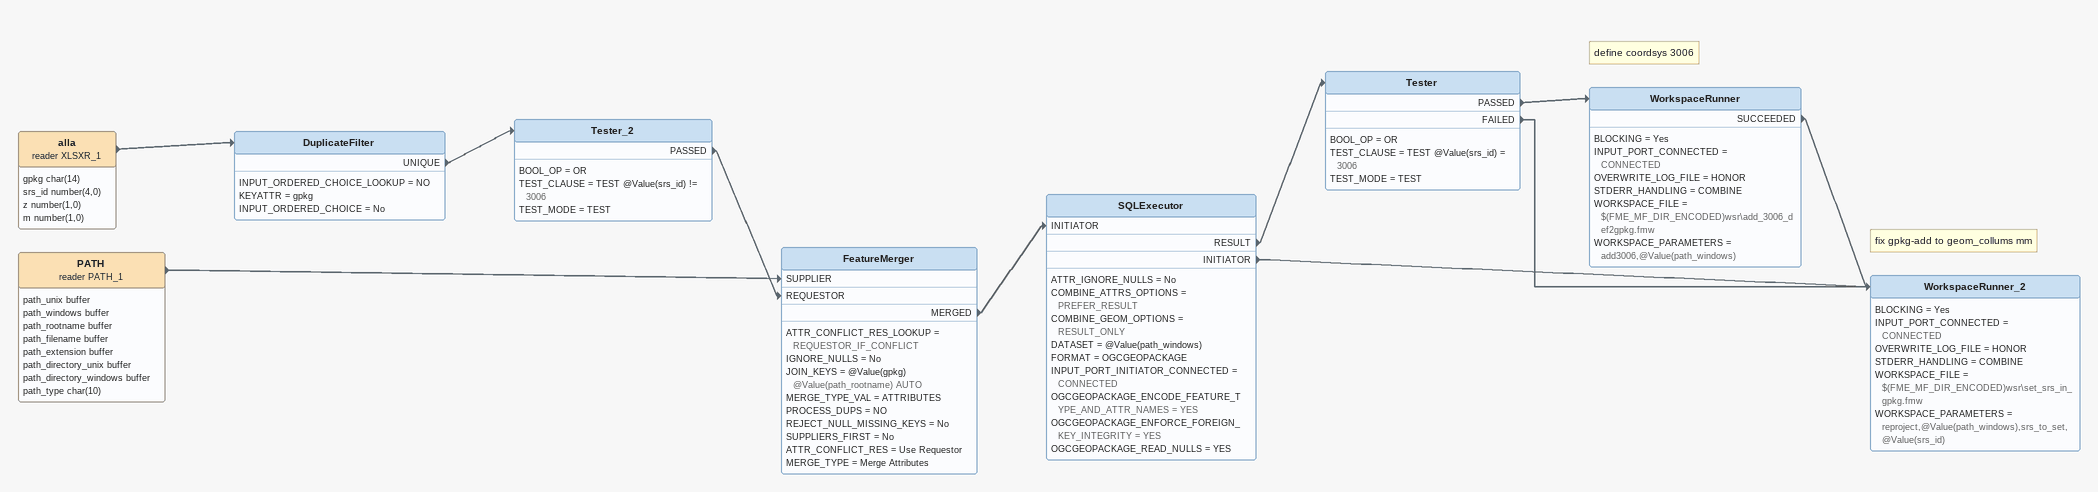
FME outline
alla (reader XLSXR_1)
    attributes: gpkg char(14), srs_id number(4,0), z number(1,0), m number(1,0)
    -> DuplicateFilter
DuplicateFilter
    INPUT_ORDERED_CHOICE_LOOKUP = NO
    KEYATTR = gpkg
    INPUT_ORDERED_CHOICE = No
    UNIQUE -> Tester_2
Tester_2
    BOOL_OP = OR
    TEST_CLAUSE = TEST @Value(srs_id) != 3006
    TEST_MODE = TEST
    PASSED -> FeatureMerger [REQUESTOR]
PATH (reader PATH_1)
    attributes: path_unix buffer, path_windows buffer, path_rootname buffer, path_filename buffer, path_extension buffer, path_directory_unix buffer, path_directory_windows buffer, path_type char(10)
    -> FeatureMerger [SUPPLIER]
FeatureMerger
    ATTR_CONFLICT_RES_LOOKUP = REQUESTOR_IF_CONFLICT
    IGNORE_NULLS = No
    JOIN_KEYS = @Value(gpkg) @Value(path_rootname) AUTO
    MERGE_TYPE_VAL = ATTRIBUTES
    PROCESS_DUPS = NO
    REJECT_NULL_MISSING_KEYS = No
    SUPPLIERS_FIRST = No
    ATTR_CONFLICT_RES = Use Requestor
    MERGE_TYPE = Merge Attributes
    MERGED -> SQLExecutor [INITIATOR]
SQLExecutor
    ATTR_IGNORE_NULLS = No
    COMBINE_ATTRS_OPTIONS = PREFER_RESULT
    COMBINE_GEOM_OPTIONS = RESULT_ONLY
    DATASET = @Value(path_windows)
    FORMAT = OGCGEOPACKAGE
    INPUT_PORT_INITIATOR_CONNECTED = CONNECTED
    OGCGEOPACKAGE_ENCODE_FEATURE_TYPE_AND_ATTR_NAMES = YES
    OGCGEOPACKAGE_ENFORCE_FOREIGN_KEY_INTEGRITY = YES
    OGCGEOPACKAGE_READ_NULLS = YES
    RESULT -> Tester
    INITIATOR -> WorkspaceRunner_2
Tester
    BOOL_OP = OR
    TEST_CLAUSE = TEST @Value(srs_id) = 3006
    TEST_MODE = TEST
    PASSED -> WorkspaceRunner
    FAILED -> WorkspaceRunner_2
Note: define coordsys 3006
WorkspaceRunner
    BLOCKING = Yes
    INPUT_PORT_CONNECTED = CONNECTED
    OVERWRITE_LOG_FILE = HONOR
    STDERR_HANDLING = COMBINE
    WORKSPACE_FILE = $(FME_MF_DIR_ENCODED)wsr\add_3006_def2gpkg.fmw
    WORKSPACE_PARAMETERS = add3006,@Value(path_windows)
    SUCCEEDED -> WorkspaceRunner_2
Note: fix gpkg-add to geom_collums mm
WorkspaceRunner_2
    BLOCKING = Yes
    INPUT_PORT_CONNECTED = CONNECTED
    OVERWRITE_LOG_FILE = HONOR
    STDERR_HANDLING = COMBINE
    WORKSPACE_FILE = $(FME_MF_DIR_ENCODED)wsr\set_srs_in_gpkg.fmw
    WORKSPACE_PARAMETERS = reproject,@Value(path_windows),srs_to_set,@Value(srs_id)
